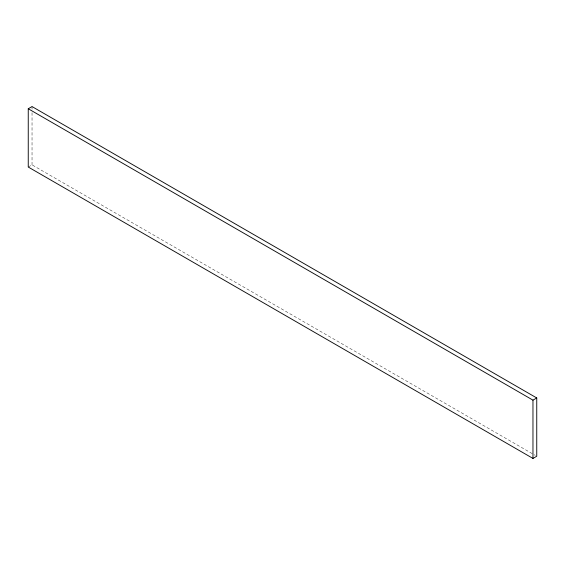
<?xml version="1.0" encoding="UTF-8"?>
<svg xmlns="http://www.w3.org/2000/svg" width="565" height="565" viewBox="0 0 565 565"><rect width="100%" height="100%" fill="white"/><g stroke="black" fill="none" stroke-linecap="round" stroke-linejoin="round"><path stroke-width="0.42" stroke-dasharray="2.83 2.12" d="M28.25 167.035L32.035 164.853L535.225 455.362M32.035 106.573L32.035 109.179M32.035 112.661L32.035 164.853"/><path stroke-width="0.85" d="M28.25 108.755L32.035 106.573L536.75 397.965L536.75 456.245L532.965 458.427L28.25 167.035L28.25 108.755L532.965 400.147L536.75 397.965M532.965 400.147L532.965 458.427"/></g></svg>
